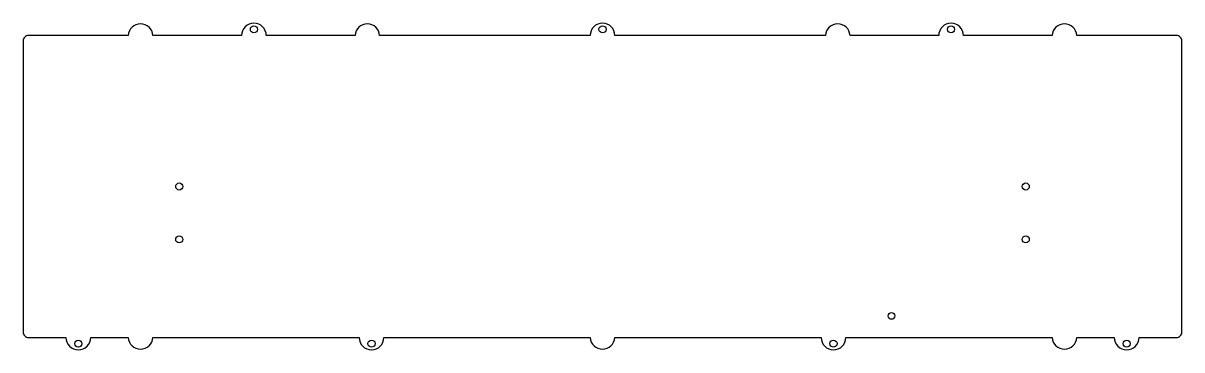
# Model space of a CAD drawing. Header units: millimetres. Extents: x -324 to 5, y -8 to 84.
import ezdxf

# ---------------------------------------------------------------- set-up
doc = ezdxf.new("R2010")
doc.units = ezdxf.units.MM
doc.layers.get('0').update_dxf_attribs({"linetype": 'CONTINUOUS'})

msp = doc.modelspace()

# ---------------------------------------------------------------- linework, layer by layer
msp.add_lwpolyline([(4.7, 79.4, 0.414214), (3.2, 80.9), (-25.08, 80.9, 0.9444), (-32.07, 80.9), (-57.22, 80.9, 1), (-64.22, 80.9), (-89.37, 80.9, 0.9444), (-96.36, 80.9), (-156.04, 80.9, 1), (-163.04, 80.9), (-222.72, 80.9, 0.9444), (-229.71, 80.9), (-254.87, 80.9, 1), (-261.87, 80.9), (-287.02, 80.9, 0.9444), (-294.01, 80.9), (-322.29, 80.9, 0.414214), (-323.79, 79.4), (-323.79, -3.2, 0.414214), (-322.29, -4.7), (-311.65, -4.7, 1), (-304.65, -4.7), (-294.01, -4.7, 0.9444), (-287.02, -4.7), (-228.53, -4.7, 1), (-221.53, -4.7), (-163.04, -4.7, 0.9444), (-156.05, -4.7), (-97.56, -4.7, 1), (-90.56, -4.7), (-32.07, -4.7, 0.9444), (-25.08, -4.7), (-14.44, -4.7, 1), (-7.44, -4.7), (3.2, -4.7, 0.414214), (4.7, -3.2)], format="xyb", close=True)
for centre, radius in [((-258.37, 82.65), 1), ((-159.54, 82.65), 1), ((-60.72, 82.65), 1), ((-279.54, 38.1), 1), ((-39.54, 38.1), 1), ((-279.54, 23.1), 1), ((-39.54, 23.1), 1), ((-77.6, 1.4), 0.95), ((-308.15, -6.45), 1), ((-225.03, -6.45), 1), ((-94.06, -6.45), 1), ((-10.94, -6.45), 1)]:
    msp.add_circle(centre, radius)

doc.saveas('drawing.dxf')
